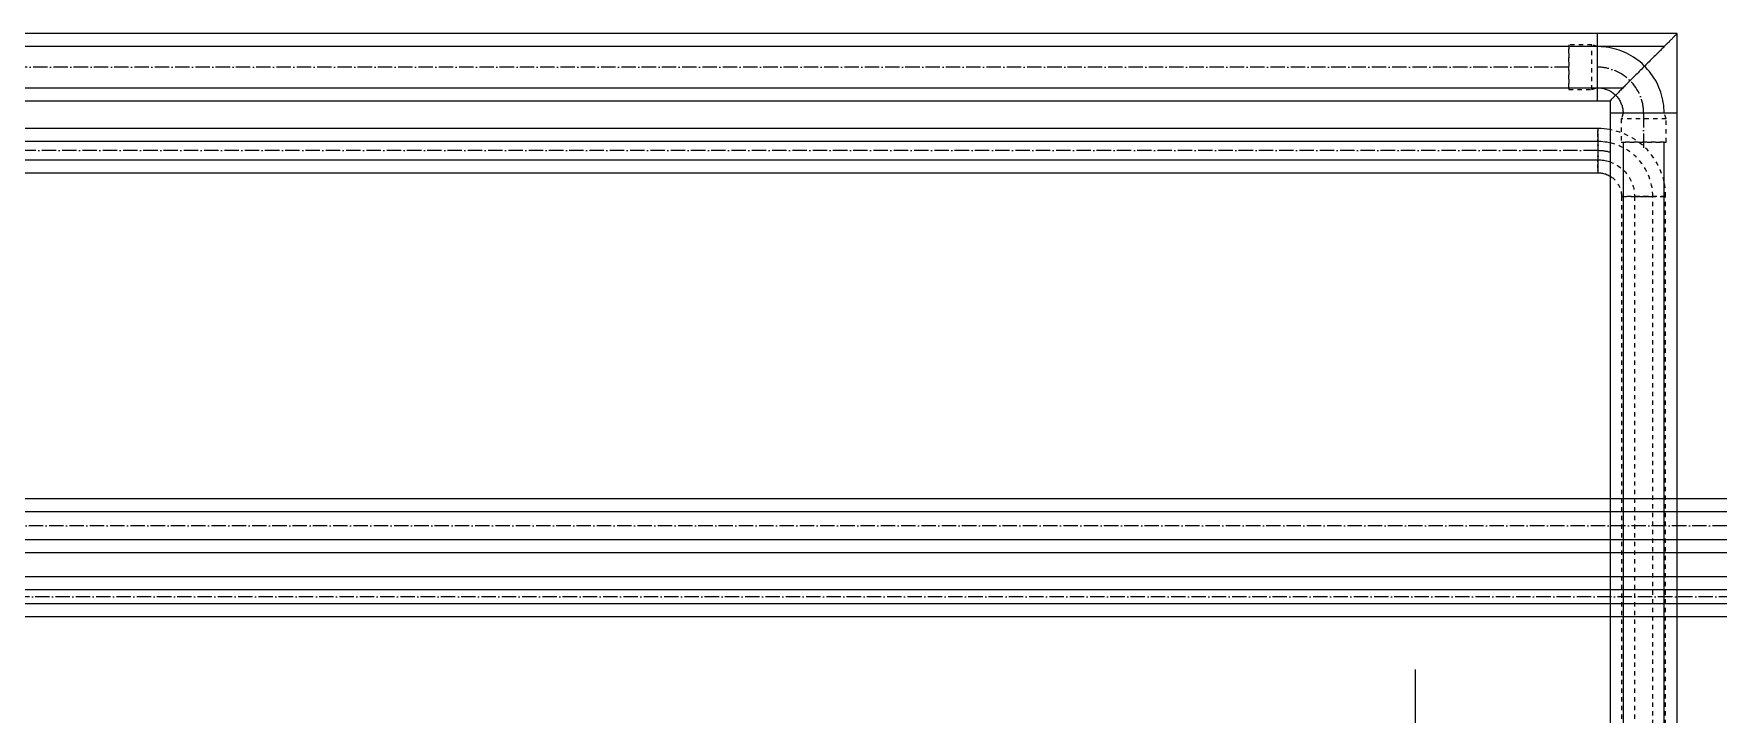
# Model space of a CAD drawing. Header units: millimetres. Extents: x -88595 to 880822, y -1054509 to -148035.
# Drawn here: x 554834 to 556005, y -246031 to -245558 of the extents above; entities that cross this region are included whole.
import ezdxf

# ---------------------------------------------------------------- set-up
doc = ezdxf.new("R2010")
doc.units = ezdxf.units.MM
for name, pattern in [('$0$ADSK_Скрыто', [6, 3, -3]), ('$1$ADSK_Скрыто', [6, 3, -3]), ('$10$ADSK_Осевая', [14, 10, -2, 0, -2]), ('$11$ADSK_Осевая', [14, 10, -2, 0, -2]), ('$4$ADSK_Скрыто', [6, 3, -3])]:
    doc.linetypes.add(name, pattern=pattern)
for name, color, linetype, lineweight in [('Изоляция', 7, 'Continuous', 18), ('Линии', 7, 'Continuous', 9), ('Марки', 7, 'Continuous', 20), ('Трубопровод', 7, 'Continuous', 18), ('Трубопроводы', 7, 'Continuous', 18)]:
    doc.layers.add(name, color=color, linetype=linetype, lineweight=lineweight)

# ---------------------------------------------------------------- blocks, each defined once
blk = doc.blocks.new('$0$ADSK_МедьПайка_Отвод-гнутая труба - Отвод _гнутая труба_-V41-В_Координация_кровля ОВ3')
at = {"layer": 'Линии', "color": 190, "linetype": '$0$ADSK_Скрыто', "true_color": 0x8000ff}
for p, q in [((-3.5, 31.7), (-4, 31.7)), ((-3.5, 31.7), (-4, 31.7)), ((4, 31.7), (3.5, 31.7)), ((4, 31.7), (3.5, 31.7)), ((-31.7, 6.3), (-31.7, -6.4)), ((-31.7, 6.3), (-31.7, -6.4))]:
    blk.add_line(p, q, dxfattribs=at)
at = {"layer": 'Линии', "color": 190, "linetype": '$0$ADSK_Скрыто', "true_color": 0x8000ff, "flags": 128}
for points in [[(-31.7, -6.4), (-30.2, -6.3), (-28.7, -6.2), (-27.2, -6.1), (-25.7, -5.9), (-24.2, -5.6), (-22.7, -5.3), (-21.2, -4.9), (-19.8, -4.4), (-18.3, -3.9), (-16.9, -3.3), (-15.5, -2.7), (-14.2, -2), (-12.8, -1.3), (-11.5, -0.5), (-10.2, 0.3), (-9, 1.2), (-7.8, 2.1), (-6.6, 3.1), (-5.5, 4.1), (-4.4, 5.2), (-3.4, 6.3), (-2.4, 7.5), (-1.4, 8.7), (-0.5, 9.9), (0.3, 11.2), (1.1, 12.5), (1.9, 13.8), (2.5, 15.2), (3.2, 16.5), (3.8, 17.9), (4.3, 19.4), (4.8, 20.8), (5.2, 22.3), (5.5, 23.8)], [(-7.6, 23.8), (-8, 22.8), (-8.4, 21.9), (-8.8, 20.9), (-9.2, 20), (-9.7, 19.1), (-10.2, 18.3), (-10.8, 17.4), (-11.4, 16.6), (-12, 15.8), (-12.7, 15), (-13.3, 14.3), (-14.1, 13.5), (-14.8, 12.8), (-15.6, 12.2), (-16.4, 11.5), (-17.2, 10.9), (-18, 10.4), (-18.9, 9.8), (-19.8, 9.3), (-20.7, 8.9), (-21.6, 8.5), (-22.5, 8.1), (-23.5, 7.7), (-24.5, 7.4), (-25.4, 7.1), (-26.4, 6.9), (-27.4, 6.7), (-28.4, 6.6), (-29.4, 6.5), (-30.5, 6.4), (-31.5, 6.4), (-31.7, 6.3)]]:
    blk.add_lwpolyline(points, dxfattribs=at)
at = {"layer": 'Трубопроводы', "color": 190, "true_color": 0x8000ff, "flags": 128}
for points in [[(-6.4, 31.7), (-6.4, 30.7), (-6.4, 29.7), (-6.5, 28.7), (-6.7, 27.7), (-6.9, 26.7), (-7.1, 25.7), (-7.3, 24.7), (-7.6, 23.8)], [(5.5, 23.8), (5.8, 25.3), (6, 26.8), (6.2, 28.3), (6.3, 29.8), (6.3, 31.3), (6.3, 31.7)]]:
    blk.add_lwpolyline(points, dxfattribs=at)
blk = doc.blocks.new('$0$ADSK_МедьПайка_Отвод - Отвод медный под пайку двухраструбный-3268128-В_Координация_кровля ОВ3')
at = {"layer": 'Линии', "color": 134, "linetype": '$0$ADSK_Скрыто', "true_color": 0x00a6a6}
for p, q in [((-15.6, 52), (-15.6, 36)), ((15.6, 52), (-15.6, 52)), ((15.6, 52), (-15.6, 52)), ((-14.3, 52), (14.3, 52)), ((-14.3, 52), (14.3, 52)), ((15.6, 36), (15.6, 52)), ((-15.6, 36), (-14.3, 32)), ((-15.6, 36), (15.6, 36)), ((-15.6, 36), (15.6, 36)), ((14.3, 32), (15.6, 36)), ((-36, 15.6), (-52, 15.6)), ((-52, 15.6), (-52, -15.6)), ((-52, 15.6), (-52, -15.6)), ((-52, -14.3), (-52, 14.3)), ((-52, -14.3), (-52, 14.3)), ((-32, 14.3), (-36, 15.6)), ((-36, -15.6), (-36, 15.6)), ((-36, -15.6), (-36, 15.6)), ((-52, -15.6), (-36, -15.6)), ((-36, -15.6), (-32, -14.3))]:
    blk.add_line(p, q, dxfattribs=at)
at = {"layer": 'Трубопроводы', "color": 134, "true_color": 0x00a6a6, "flags": 128}
for points in [[(-32, -14.3), (-30.1, -14.2), (-28.3, -14.1), (-26.5, -14), (-24.6, -13.7), (-22.8, -13.4), (-21, -13), (-19.2, -12.5), (-17.4, -11.9), (-15.7, -11.3), (-14, -10.6), (-12.3, -9.9), (-10.6, -9.1), (-9, -8.2), (-7.4, -7.2), (-5.9, -6.2), (-4.4, -5.1), (-2.9, -4), (-1.5, -2.8), (-0.1, -1.5), (1.2, -0.2), (2.5, 1.1), (3.7, 2.5), (4.8, 4), (5.9, 5.5), (6.9, 7), (7.9, 8.6), (8.8, 10.2), (9.7, 11.8), (10.4, 13.5), (11.1, 15.2), (11.8, 17), (12.3, 18.7), (12.8, 20.5), (13.3, 22.3), (13.6, 24.1), (13.9, 26), (14.1, 27.8), (14.2, 29.6), (14.3, 31.5), (14.3, 32)], [(-14.3, 32), (-14.3, 31.3), (-14.3, 30.6), (-14.4, 29.9), (-14.5, 29.2), (-14.6, 28.5), (-14.8, 27.8), (-15, 27.1), (-15.2, 26.4), (-15.4, 25.8), (-15.7, 25.1), (-16, 24.5), (-16.3, 23.8), (-16.6, 23.2), (-17, 22.6), (-17.4, 22), (-17.8, 21.4), (-18.2, 20.9), (-18.7, 20.3), (-19.2, 19.8), (-19.7, 19.3), (-20.2, 18.8), (-20.7, 18.3), (-21.3, 17.9), (-21.8, 17.5), (-22.4, 17.1), (-23, 16.7), (-23.7, 16.4), (-24.3, 16.1), (-24.9, 15.8), (-25.6, 15.5), (-26.2, 15.2), (-26.9, 15), (-27.6, 14.8), (-28.3, 14.7), (-29, 14.5), (-29.7, 14.4), (-30.4, 14.4), (-31.1, 14.3), (-31.8, 14.3), (-32, 14.3)]]:
    blk.add_lwpolyline(points, dxfattribs=at)

msp = doc.modelspace()

# ---------------------------------------------------------------- linework, layer by layer
at = {"layer": 'Изоляция', "color": 134, "true_color": 0x00a6a6}
for p, q in [((555976.2, -245558), (540986.6, -245558)), ((555920.9, -245604.6), (555920.9, -245558)), ((555976.2, -246879.4), (555976.2, -245558)), ((540986.6, -245604.6), (555929.6, -245604.6)), ((555929.6, -245604.6), (555929.6, -246879.4)), ((555976.2, -245613.3), (555929.6, -245613.3)), ((557160.3, -245881.2), (541127.4, -245881.4)), ((541127.4, -245918.5), (557134.4, -245918.5))]:
    msp.add_line(p, q, dxfattribs=at)
at = {"layer": 'Изоляция', "color": 190, "true_color": 0x8000ff}
for p, q in [((555921.1, -245624), (540889.7, -245624)), ((555921.1, -245624), (555921.1, -245625.5)), ((555921.1, -245627.2), (555921.1, -245626)), ((555921.1, -245628.5), (555921.1, -245628.5)), ((555921.1, -245629.7), (555921.1, -245631.6)), ((555921.1, -245632.6), (555921.1, -245635.3)), ((555921.1, -245635.9), (555921.1, -245642.7)), ((555921.1, -245643.3), (555921.1, -245646)), ((555921.1, -245647), (555921.1, -245648.9)), ((555921.1, -245651.3), (555921.1, -245652.7)), ((555921.1, -245653.1), (555921.1, -245654.3)), ((540889.7, -245654.7), (555921.1, -245654.7)), ((557129.1, -245935.5), (540299.1, -245935.5)), ((540299.1, -245963), (557129.1, -245963))]:
    msp.add_line(p, q, dxfattribs=at)
at = {"layer": 'Изоляция', "color": 190, "true_color": 0x8000ff, "flags": 128}
for points in [[(555931, -245625), (555929.1, -245624.6), (555927.3, -245624.4), (555925.4, -245624.2), (555923.5, -245624), (555921.6, -245624), (555921.1, -245624)], [(555921.1, -245654.7), (555921.8, -245654.7), (555922.4, -245654.7), (555923.1, -245654.8), (555923.7, -245654.9), (555924.4, -245655), (555925, -245655.1), (555925.7, -245655.3), (555926.3, -245655.5), (555926.9, -245655.7), (555927.5, -245656), (555928.1, -245656.2), (555928.7, -245656.5), (555929.3, -245656.8), (555929.8, -245657.2), (555930.4, -245657.5), (555930.9, -245657.9)]]:
    msp.add_lwpolyline(points, dxfattribs=at)
at = {"layer": 'Изоляция', "color": 134, "true_color": 0x00a6a6}
for points, knots in [([(555976.2, -245558), (555976.2, -245558), (555975.8, -245558.4), (555974.5, -245559.7), (555973.1, -245561.1), (555971.7, -245562.5), (555970.4, -245563.8), (555969, -245565.2), (555967.1, -245567.1), (555965, -245569.2), (555963.2, -245571), (555961.3, -245572.9), (555958, -245576.2), (555954.9, -245579.2), (555952.9, -245581.3)], [0, 0, 0, 0, 0.166667, 0.25, 0.333333, 0.416667, 0.458333, 0.5, 0.583333, 0.666667, 0.708333, 0.75, 0.833333, 1, 1, 1, 1]), ([(555952.9, -245581.3), (555950.8, -245583.4), (555947.8, -245586.4), (555943.9, -245590.2), (555941.7, -245592.5), (555939.9, -245594.2), (555938.3, -245595.9), (555936.8, -245597.4), (555935.4, -245598.8), (555934.1, -245600.1), (555932.7, -245601.5), (555931.3, -245602.9), (555930, -245604.2), (555929.6, -245604.6), (555929.6, -245604.6)], [0, 0, 0, 0, 0.166667, 0.25, 0.333333, 0.375, 0.416667, 0.5, 0.541667, 0.583333, 0.666667, 0.75, 0.833333, 1, 1, 1, 1])]:
    msp.add_open_spline(points, degree=3, knots=knots, dxfattribs=at)
at = {"layer": 'Линии', "color": 190, "linetype": '$1$ADSK_Скрыто', "true_color": 0x8000ff}
for p, q in [((555921.1, -245626), (555921.1, -245625.4)), ((555921.1, -245625.5), (555921.1, -245625.9)), ((555921.1, -245629.6), (555921.1, -245627.2)), ((555921.1, -245627.3), (555921.1, -245629.7)), ((555921.1, -245632.6), (555921.1, -245631.6)), ((555921.1, -245631.6), (555921.1, -245632.6)), ((555921.1, -245635.8), (555921.1, -245635.3)), ((555921.1, -245635.8), (555921.1, -245635.3)), ((555921.1, -245635.4), (555921.1, -245635.9)), ((555921.1, -245642.7), (555921.1, -245643.3)), ((555921.1, -245643.3), (555921.1, -245642.8)), ((555921.1, -245643.3), (555921.1, -245642.8)), ((555921.1, -245646), (555921.1, -245647)), ((555921.1, -245647), (555921.1, -245646.1)), ((555921.1, -245648.9), (555921.1, -245651.3)), ((555921.1, -245651.4), (555921.1, -245649)), ((555921.1, -245653.2), (555921.1, -245652.6)), ((555921.1, -245652.7), (555921.1, -245653.1)), ((555921.1, -245654.7), (555921.1, -245654.4)), ((555937.5, -245671.1), (555937.5, -246613.9)), ((555968.2, -245671.1), (555937.5, -245671.1)), ((555938.1, -245671.1), (555959.2, -245671.1)), ((555946.5, -245671.1), (555946.5, -246613.9)), ((555946.5, -245671.1), (555968.2, -245671.1)), ((555959.2, -246613.9), (555959.2, -245671.1)), ((555967.7, -245671.1), (555968.2, -245671.1)), ((555968.2, -246613.9), (555968.2, -245671.1))]:
    msp.add_line(p, q, dxfattribs=at)
at = {"layer": 'Линии', "color": 190, "linetype": '$4$ADSK_Скрыто', "true_color": 0x8000ff, "flags": 128}
for points in [[(555967.1, -245660.9), (555966.9, -245659.9), (555966.4, -245658), (555965.8, -245656.2), (555965.2, -245654.5), (555964.5, -245652.7), (555963.7, -245651), (555962.9, -245649.3), (555962, -245647.7), (555961, -245646), (555960, -245644.5), (555958.9, -245642.9), (555957.8, -245641.4), (555956.5, -245640), (555955.3, -245638.6), (555953.9, -245637.3), (555952.6, -245636), (555951.1, -245634.8), (555949.7, -245633.6), (555948.1, -245632.5), (555946.6, -245631.4), (555945, -245630.4), (555943.3, -245629.5), (555941.7, -245628.7), (555939.9, -245627.9), (555938.2, -245627.2), (555936.4, -245626.5), (555934.6, -245625.9), (555932.8, -245625.4), (555931, -245625)], [(555930.9, -245657.9), (555931.4, -245658.3), (555931.9, -245658.7), (555932.4, -245659.2), (555932.9, -245659.6), (555933.3, -245660.1), (555933.8, -245660.6), (555934.2, -245661.1), (555934.6, -245661.7), (555934.9, -245662.2), (555935.3, -245662.8), (555935.6, -245663.3), (555935.9, -245663.9), (555936.2, -245664.5), (555936.4, -245665.1), (555936.6, -245665.7), (555936.8, -245666.4), (555937, -245667), (555937.2, -245667.6), (555937.3, -245668.3), (555937.4, -245668.9), (555937.5, -245669.6), (555937.5, -245670.2), (555937.5, -245670.9), (555937.5, -245671.1)], [(555968.2, -245671.1), (555968.2, -245669.2), (555968.1, -245667.3), (555967.9, -245665.4), (555967.6, -245663.6), (555967.3, -245661.7), (555967.2, -245661.4)]]:
    msp.add_lwpolyline(points, dxfattribs=at)
at = {"layer": 'Марки'}
msp.add_line((555794.1, -245999.9), (555794.1, -248658.7), dxfattribs=at)
at = {"layer": 'Трубопровод', "color": 134, "true_color": 0x00a6a6}
for p, q in [((555967.2, -245567), (540986.6, -245567)), ((540986.6, -245595.6), (555938.6, -245595.6)), ((555938.6, -245633.3), (555938.6, -246879.4)), ((555967.2, -246879.4), (555967.2, -245633.3)), ((557134.1, -245890.4), (541127.4, -245890.4)), ((541127.4, -245909.5), (557134.4, -245909.5))]:
    msp.add_line(p, q, dxfattribs=at)
at = {"layer": 'Трубопровод', "color": 134, "linetype": '$10$ADSK_Осевая', "true_color": 0x00a6a6}
for p, q in [((555900.9, -245581.3), (540986.6, -245581.3)), ((555952.9, -245613.3), (555952.9, -245640)), ((557152.9, -245900), (541127.4, -245900))]:
    msp.add_line(p, q, dxfattribs=at)
at = {"layer": 'Трубопровод', "color": 190, "true_color": 0x8000ff}
for p, q in [((555921.1, -245633), (540889.7, -245633)), ((540889.7, -245645.7), (555921.1, -245645.7)), ((557129.1, -245944.5), (540299.1, -245944.5)), ((540299.1, -245954), (557129.1, -245954))]:
    msp.add_line(p, q, dxfattribs=at)
at = {"layer": 'Трубопровод', "color": 190, "linetype": '$10$ADSK_Осевая', "true_color": 0x8000ff}
for p, q in [((555921.1, -245639.3), (540889.7, -245639.3)), ((557129.1, -245949.3), (540299.1, -245949.3))]:
    msp.add_line(p, q, dxfattribs=at)
at = {"layer": 'Трубопроводы', "color": 134, "linetype": '$11$ADSK_Осевая', "true_color": 0x00a6a6}
msp.add_arc((555920.9, -245613.3), 32, 0, 90, dxfattribs=at)
at = {"layer": 'Трубопроводы', "color": 190, "linetype": '$11$ADSK_Осевая', "true_color": 0x8000ff}
msp.add_arc((555921.1, -245671.1), 31.8, 74.0031, 90, dxfattribs=at)

# ---------------------------------------------------------------- block references
at = {"layer": 'Линии', "color": 134, "linetype": '$0$ADSK_Скрыто', "true_color": 0x00a6a6, "rotation": 90}
msp.add_blockref('$0$ADSK_МедьПайка_Отвод - Отвод медный под пайку двухраструбный-3268128-В_Координация_кровля ОВ3', (555952.9, -245581.3), dxfattribs=at)
at = {"layer": 'Линии', "color": 190, "linetype": '$0$ADSK_Скрыто', "true_color": 0x8000ff, "rotation": 90}
msp.add_blockref('$0$ADSK_МедьПайка_Отвод-гнутая труба - Отвод _гнутая труба_-V41-В_Координация_кровля ОВ3', (555952.9, -245639.3), dxfattribs=at)

doc.saveas('drawing.dxf')
